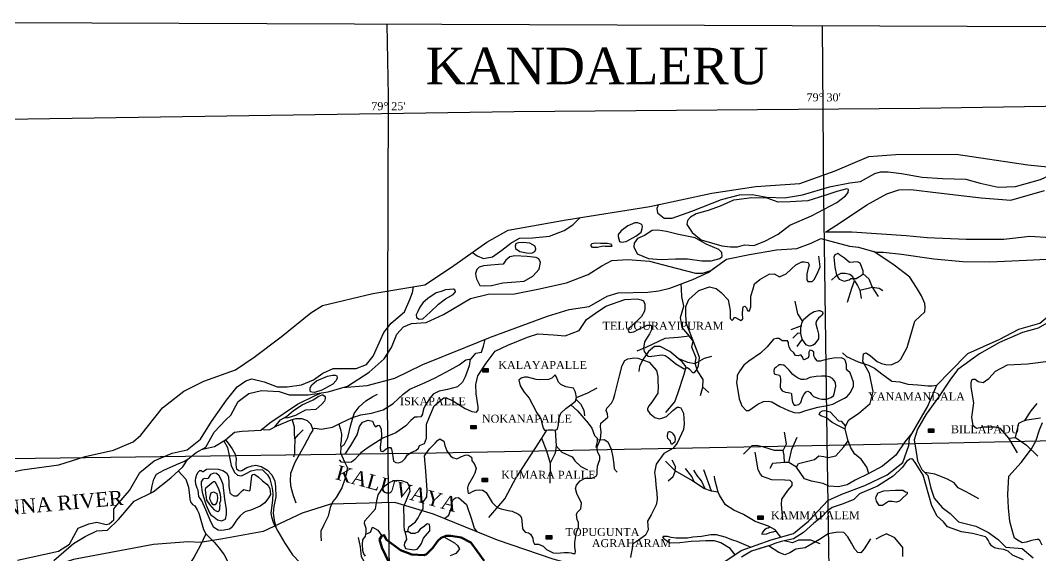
# Model space of a CAD drawing. Header units: millimetres. Extents: x 46 to 1858, y 42 to 1542.
# Drawn here: x 478 to 1177, y 1175 to 1542 of the extents above; entities that cross this region are included whole.
import ezdxf

# ---------------------------------------------------------------- set-up
doc = ezdxf.new("R2010")
doc.units = ezdxf.units.MM
doc.header["$MEASUREMENT"] = 0
for name, color, linetype in [('CONTOUR', 31, 'Continuous'), ('NALA', 4, 'Continuous'), ('TEXT', 7, 'Continuous'), ('WATER', 4, 'Continuous')]:
    doc.layers.add(name, color=color, linetype=linetype)
for name, color, linetype, lineweight in [('FLOODFLOWCANAL', 4, 'Continuous', 50), ('RIVER', 4, 'Continuous', 25), ('ROAD', 1, 'Continuous', 25), ('TITLE', 7, 'Continuous', 30)]:
    doc.layers.add(name, color=color, linetype=linetype, lineweight=lineweight)
doc.styles.get("Standard").update_dxf_attribs({"font": 'times.ttf'})

msp = doc.modelspace()

# ---------------------------------------------------------------- hatches: boundary and pattern name
at = {"layer": 'TEXT'}
for points in [[(798.48, 1302.89), (794.82, 1302.89), (794.82, 1300.45), (798.48, 1300.45)], [(790.21, 1263.81), (786.54, 1263.81), (786.54, 1261.37), (790.21, 1261.37)], [(1104.1, 1261.5), (1100.44, 1261.5), (1100.44, 1259.06), (1104.1, 1259.06)], [(797.98, 1227.6), (794.31, 1227.6), (794.31, 1225.16), (797.98, 1225.16)], [(987.05, 1201.73), (983.38, 1201.73), (983.38, 1199.29), (987.05, 1199.29)], [(842.01, 1188.28), (838.34, 1188.28), (838.34, 1185.84), (842.01, 1185.84)]]:
    msp.add_hatch(color=256, dxfattribs=at).paths.add_polyline_path(points)

# ---------------------------------------------------------------- linework, layer by layer
at = {"layer": 'CONTOUR'}
for points in [[(700.31, 1244.16), (704.32, 1250.06), (708.59, 1257.42), (710.14, 1263.1), (712.34, 1266.07), (716.08, 1267.36), (719.19, 1266.84), (720.22, 1264), (721, 1262.97), (721.64, 1262.97), (722.68, 1263.87), (723.71, 1264), (725.13, 1261.42), (725.26, 1256.64), (724.36, 1248.9), (724.74, 1246.45), (725, 1246.19), (726.17, 1245.93), (727.46, 1246.83), (728.62, 1247.74), (730.3, 1248.64), (731.47, 1248.64), (732.24, 1247.48), (732.37, 1246.71), (733.15, 1242.57), (733.66, 1239.35), (735.08, 1238.31), (737.15, 1238.19), (739.48, 1239.09), (741.55, 1241.15), (743.1, 1243.74), (745.68, 1245.16), (748.91, 1246.58), (750.72, 1248.25), (751.37, 1249.93), (754.73, 1251.35), (756.28, 1255.1), (756.28, 1260.52), (756.15, 1264.65), (758.22, 1269.68), (761.45, 1277.3), (765.98, 1281.17), (768.17, 1282.85), (769.47, 1282.72), (773.6, 1281.04), (782.78, 1275.49), (787.17, 1273.3), (790.53, 1272.91), (791.7, 1274.59), (791.7, 1276.52), (790.27, 1285.56), (790.06, 1291.87), (791.36, 1297.81), (797.17, 1306.46), (803.25, 1314.85), (812.04, 1318.85), (825.35, 1324.4), (832.46, 1326.59), (843.19, 1325.95), (851.2, 1325.3), (860.9, 1328.92), (865.81, 1336.4), (872.14, 1340.92), (879.09, 1345.74), (892.27, 1350.26), (900.67, 1350.65), (903.39, 1350), (904.94, 1349.36), (905.84, 1346.9), (905.84, 1344.32), (905.58, 1342.13), (903.51, 1338.51), (896.41, 1331.67), (894.85, 1330.38), (894.47, 1329.22), (895.11, 1327.54), (898.34, 1327.93), (901.7, 1329.86), (905.58, 1331.67), (907.52, 1332.7), (909.98, 1332.7), (910.36, 1332.06), (910.36, 1329.35), (909.07, 1326.64), (905.58, 1321.09), (905.07, 1316.83), (905.32, 1314.63), (906.75, 1312.69), (908.04, 1311.4), (909.72, 1311.02), (910.62, 1311.4), (917.73, 1312.18), (919.8, 1311.79), (922, 1310.37), (927.17, 1306.11), (930.66, 1303.92), (932.95, 1302.64), (935.14, 1303.52), (936.46, 1302.35), (938.5, 1300.01), (939.96, 1300.16), (941.42, 1301.62), (942.59, 1304.68), (943.47, 1310.52), (939.82, 1320.29), (934.56, 1333.42), (933.97, 1339.4), (933.97, 1345.38), (936.02, 1350.2), (942.88, 1356.47), (950.19, 1358.8), (954.72, 1357.64), (958.22, 1355.01), (963.04, 1349.91), (964.5, 1342.61), (964.5, 1338.53), (964.5, 1337.21), (965.82, 1335.9), (966.55, 1336.48), (966.99, 1337.65), (967.42, 1337.8), (968.15, 1337.8), (971.81, 1335.76), (973.12, 1336.92), (973.12, 1337.94), (972.97, 1339.69), (972.97, 1341.15), (973.41, 1345.24), (974.44, 1345.53), (975.6, 1344.51), (976.33, 1342.76), (976.48, 1342.32), (977.65, 1342.32), (978.67, 1345.09), (978.67, 1352.39), (980.28, 1357.49), (981.01, 1360.99), (984.66, 1363.91), (991.12, 1367.48), (994.63, 1367.77), (998.13, 1365.73), (1002.81, 1367.92), (1009.53, 1373.9), (1013.62, 1375.94), (1015.22, 1376.09), (1018, 1375.51), (1018.58, 1373.75), (1018, 1371.71), (1016.98, 1367.77), (1016.98, 1363.69), (1017.56, 1362.52), (1020.63, 1362.52), (1021.94, 1363.98), (1023.7, 1366.9), (1024.86, 1369.52), (1026.18, 1372.59), (1025.16, 1379.88)], [(714.41, 1174.22), (713.31, 1175.62), (712.53, 1177.8), (712.38, 1182.32), (712.53, 1185.27), (714.41, 1187.77), (714.72, 1190.57), (714.72, 1193.06), (713.63, 1196.64), (713.78, 1198.36), (715.96, 1200.54), (721.11, 1206.61), (722.2, 1212.06), (723.14, 1216.27), (726.41, 1221.41), (730.62, 1224.74), (734.05, 1225.99), (736.08, 1226.3), (739.05, 1225.99), (742.94, 1224.59), (744.19, 1222.25), (744.82, 1218.51), (742.48, 1213.06), (740.45, 1207.92), (740.68, 1198.73), (740.68, 1194.83), (740.83, 1192.09), (741.4, 1190.94), (743.28, 1191.08), (743.71, 1192.52), (744, 1194.26), (748.63, 1197.72), (750.36, 1200.32), (751.52, 1202.62), (753.97, 1206.52), (753.97, 1211.14), (756.43, 1214.89), (756.72, 1219.51), (755.71, 1232.35), (754.84, 1242.99), (758.31, 1247.75), (762.21, 1251.65), (763.8, 1253.52), (765.39, 1254.53), (767.99, 1253.09), (768.71, 1250.06), (770.01, 1246.45), (772.61, 1242.99), (774.06, 1241.84), (777.09, 1240.83), (780.13, 1242.41), (782.73, 1243.42), (783.88, 1243.57), (785.04, 1243.42), (787.06, 1241.98), (787.21, 1240.39), (787.21, 1239.53), (788.94, 1237.65), (790.24, 1234.48), (789.37, 1231.16), (788.22, 1228.71), (784.75, 1222.79), (784.32, 1221.06), (784.46, 1218.32), (784.75, 1217.31), (785.76, 1217.45), (788.07, 1218.61), (789.95, 1219.47), (792.26, 1219.62), (794.28, 1219.47), (794.72, 1219.33), (797.03, 1217.74), (801.26, 1210.83), (804.73, 1207.51), (807.48, 1206.5), (812.24, 1205.49), (814.99, 1204.91), (819.32, 1202.89), (820.62, 1201.88), (821.34, 1200.15), (821.78, 1195.82), (821.92, 1192.94), (823.94, 1190.48), (826.11, 1190.05), (827.56, 1189.18), (829.15, 1186.44), (829.43, 1184.13), (830.16, 1182.4), (833.05, 1182.26), (836.22, 1180.96), (838.54, 1178.8), (843.02, 1176.34), (845.62, 1176.2), (850.67, 1176.63), (853.56, 1176.63), (855.3, 1176.34), (856.45, 1176.05), (858.04, 1175.91), (858.33, 1177.35), (857.9, 1180.53), (857.9, 1183.7), (858.62, 1187.89), (859.05, 1190.92), (859.92, 1192.79), (860.35, 1193.8), (860.5, 1197.12), (859.48, 1199.28), (859.05, 1202.75), (859.48, 1204.05), (861.94, 1206.5), (862.37, 1210.54), (859.2, 1217.18), (858.33, 1220.49), (859.05, 1222.8), (861.55, 1225.82), (864.88, 1227.55), (869.5, 1227.69), (872.53, 1228.99), (873.25, 1230.29), (873.11, 1232.74), (873.4, 1235.77), (874.12, 1237.94), (875.13, 1240.54), (874.99, 1242.7), (873.4, 1245.73), (873.25, 1249.05), (875.57, 1254.39), (876, 1259.15), (875.42, 1263.19), (875.71, 1265.35), (880.48, 1269.54), (880.33, 1271.85), (879.32, 1274.01), (879.76, 1275.6), (882.93, 1279.06), (884.38, 1281.8), (885.25, 1285.12), (888.43, 1297.87), (890.46, 1304.94), (892.19, 1308.26), (894.21, 1309.56), (898.84, 1310.14), (901, 1309.85), (908.8, 1307.25), (914, 1301.48), (914.87, 1297.3), (914.87, 1293.98), (915.02, 1290.51), (914.87, 1286.04), (910.68, 1279.69), (908.8, 1277.53), (907.79, 1275.36), (907.79, 1274.21), (909.24, 1272.05), (912.85, 1269.16), (915.74, 1268.44), (917.62, 1268.87), (920.8, 1269.88), (924.98, 1274.07), (928.16, 1276.37), (928.89, 1276.37), (930.62, 1275.94), (932.5, 1272.33), (932.93, 1264.83), (932.35, 1260.94), (928.16, 1251.56), (924.98, 1247.95), (918.92, 1244.63), (913.6, 1237.29), (912.58, 1231.52), (912.87, 1228.78), (913.74, 1220.7), (914.03, 1217.38), (914.46, 1212.91), (913.74, 1209.3), (910.27, 1202.37), (907.82, 1198.04), (908.25, 1192.27), (906.36, 1188.44), (903.04, 1186.13), (899.86, 1183.96), (898.42, 1183.1), (897.41, 1182.09), (897.26, 1179.49), (896.4, 1174.73), (896.11, 1173.14)], [(1178.43, 1181.67), (1176.82, 1184.81), (1175.74, 1185.53), (1174.93, 1185.53), (1172.14, 1185.08), (1170.35, 1184.63), (1167.47, 1183.73), (1164.6, 1183.37), (1161.81, 1184.81), (1159.48, 1186.42), (1158.17, 1190.26), (1156.29, 1197.88), (1155.21, 1207.22), (1154.85, 1216.46), (1155.48, 1228.91), (1163.86, 1238.34), (1171.1, 1247.7), (1173.9, 1252.96), (1176.53, 1260.84), (1178.5, 1265.77)], [(768.46, 1199.85), (771.56, 1202.34), (773.36, 1207.41), (773.85, 1211.17), (774.34, 1212.48), (775.49, 1213.78), (776.14, 1214.11), (778.11, 1214.28), (783.51, 1209.53), (787.11, 1199.4), (788.91, 1193.35), (790.63, 1190.8)], [(1082.81, 1173.99), (1082.81, 1180.07), (1077.35, 1186.78), (1071.68, 1189.4), (1067.68, 1187.62), (1064.32, 1185.73)], [(767.98, 1187.31), (775.49, 1183.22), (777.45, 1181.42), (778.76, 1179.13), (777.62, 1177.49), (776.31, 1176.02), (774.67, 1175.2), (772.38, 1174.39)]]:
    msp.add_lwpolyline(points, dxfattribs=at)
for points in [[(1035.38, 1379.3), (1036.11, 1372.44), (1037.43, 1366.9), (1039.18, 1364.13), (1042.54, 1362.81), (1043.56, 1362.96), (1046.04, 1363.69), (1047.07, 1364.56), (1048.38, 1364.56), (1050.86, 1364.71), (1053.06, 1365.88), (1054.52, 1366.9), (1055.54, 1367.92), (1055.54, 1369.96), (1053.49, 1375.21), (1051.74, 1375.94), (1046.19, 1375.65), (1042.83, 1378.57), (1039.47, 1380.9), (1038.3, 1381.78), (1036.26, 1380.76)], [(992.88, 1279.98), (998.51, 1276.75), (1004.39, 1273.94), (1008.37, 1272.78), (1011.76, 1272.54), (1016.24, 1273.94), (1024.44, 1276.42), (1029.74, 1277.25), (1034.79, 1278.33), (1038.68, 1280.48), (1042.74, 1282.54), (1044.64, 1283.7), (1046.96, 1286.43), (1048.87, 1290.73), (1048.87, 1293.46), (1046.71, 1299.91), (1044.97, 1301.4), (1044.23, 1302.4), (1044.15, 1304.13), (1044.23, 1305.7), (1043.32, 1308.68), (1042.41, 1309.43), (1040.42, 1310.25), (1035.2, 1309.84), (1031.56, 1309.18), (1028.66, 1308.52), (1026.17, 1307.86), (1024.52, 1307.86), (1024.1, 1308.19), (1022.36, 1310.17), (1021.87, 1311.66), (1021.69, 1314.26), (1021.36, 1314.51), (1020.78, 1314.93), (1020.12, 1315.26), (1019.12, 1315.34), (1018.87, 1315.09), (1018.38, 1314.1), (1018.46, 1312.78), (1018.38, 1311.45), (1017.8, 1310.13), (1015.06, 1308.72), (1014.48, 1309.3), (1014.15, 1310.38), (1013.16, 1312.03), (1012.08, 1312.11), (1011.09, 1311.54), (1009.18, 1311.87), (1008.02, 1313.52), (1005.79, 1315.75), (1004.88, 1317.74), (1004.38, 1319.56), (1004.38, 1320.72), (1003.72, 1321.79), (1001.56, 1321.79), (999.99, 1321.87), (998.83, 1322.7), (997.84, 1323.53), (996.1, 1323.53), (994.19, 1323.03), (989.89, 1317.74), (985.17, 1313.44), (977.3, 1307.81), (973.82, 1305.08), (971.09, 1301.2), (969.1, 1297.97), (969.1, 1296.15), (968.85, 1293.17), (970.5, 1282.02), (972.4, 1277.23), (975.47, 1274), (977.21, 1274.08), (983.42, 1278.47), (987.23, 1280.12), (990.79, 1280.37)], [(995.37, 1298.92), (998.18, 1298.26), (998.76, 1297.1), (998.93, 1295.86), (999.01, 1294.37), (998.93, 1293.3), (998.6, 1292.22), (998.6, 1291.23), (998.76, 1289.82), (999.09, 1288.83), (1000.09, 1287.59), (1002.24, 1286.68), (1004.14, 1286.51), (1006.13, 1286.02), (1006.55, 1285.52), (1006.79, 1282.46), (1006.88, 1280.81), (1007.13, 1279.73), (1008.2, 1277.75), (1009.2, 1277.75), (1011.52, 1278.16), (1012.76, 1279.65), (1014, 1283.29), (1015.08, 1285.19), (1016.57, 1286.85), (1017.73, 1287.42), (1019.22, 1286.51), (1020.21, 1284.94), (1021.62, 1283.7), (1025.26, 1282.3), (1027.33, 1281.72), (1030.65, 1281.88), (1033.46, 1282.88), (1035.28, 1284.12), (1035.7, 1285.52), (1036.86, 1290.73), (1036.69, 1292.97), (1035.78, 1294.7), (1034.54, 1296.11), (1032.47, 1297.19), (1029.98, 1297.68), (1026.92, 1297.68), (1023.36, 1297.43), (1019.05, 1296.77), (1016.82, 1295.61), (1015.16, 1295.28), (1013.17, 1295.28), (1010.52, 1296.36), (1009.11, 1297.35), (1007.37, 1298.67), (1005.97, 1300.41), (1004.89, 1301.82), (1002.07, 1304.55), (1001, 1305.04), (999.42, 1305.46), (997.77, 1305.37), (995.7, 1303.64), (994.62, 1302.56), (994.29, 1300.99), (994.62, 1299.17)], [(598.97, 1220.81), (597.99, 1223.41), (597.73, 1225.94), (597.93, 1227.82), (598.77, 1230.22), (599.55, 1231.78), (600.66, 1232.88), (601.57, 1232.88), (602.41, 1232.3), (603, 1232.3), (603.71, 1232.69), (605.34, 1233.92), (607.68, 1234.05), (613.26, 1233.86), (616.58, 1232.88), (619.11, 1231.39), (620.35, 1228.73), (620.61, 1224.51), (620.74, 1221.92), (621, 1219.32), (621.39, 1217.63), (622.36, 1216.53), (624.05, 1215.62), (626.13, 1215.56), (627.56, 1216.66), (629.64, 1218.61), (629.96, 1219.19), (630.94, 1219.77), (632.69, 1219.32), (634.51, 1218.93), (635.03, 1219.12), (635.36, 1219.38), (635.55, 1221.14), (636.4, 1229.12), (636.98, 1230.22), (638.02, 1230.35), (639.12, 1229.64), (640.68, 1228.53), (643.67, 1225.81), (646.79, 1223.41), (647.9, 1222.04), (648.68, 1220.49), (648.94, 1218.67), (649.13, 1216.53), (647.9, 1214.06), (645.3, 1210.62), (642.11, 1208.42), (635.82, 1205.58), (632.37, 1204.8), (630.68, 1203.89), (628.35, 1201.88), (626.85, 1200.06), (625.42, 1198.11), (624.38, 1196.36), (623.28, 1194.93), (622.17, 1193.64), (621.07, 1192.6), (617.49, 1191.95), (614.77, 1191.69), (613.21, 1191.88), (610.28, 1193.77), (608.46, 1197.27), (604.82, 1205.97), (602.23, 1212.07), (599.98, 1215.09), (599.57, 1219.33)], [(609.41, 1201.83), (612.92, 1199.06), (615.69, 1198.43), (618.35, 1199.49), (618.99, 1202.78), (618.99, 1206.08), (617.92, 1213.31), (616.65, 1223.19), (615.48, 1226.8), (613.99, 1229.14), (612.07, 1230.84), (610.26, 1231.16), (608.03, 1230.21), (606.54, 1227.55), (606.22, 1227.12), (603.98, 1227.34), (602.81, 1226.91), (601.64, 1225.21), (601.64, 1223.08), (602.28, 1217.98), (603.24, 1214.9), (605.05, 1209.16), (607.28, 1203.85), (608.45, 1202.04)], [(605.37, 1214.48), (604.83, 1217.45), (604.62, 1219.79), (604.83, 1221.06), (606.22, 1222.13), (608.88, 1224.47), (610.16, 1225.32), (611.11, 1225.32), (613.35, 1221.06), (614.52, 1217.56), (614.94, 1214.58), (614.94, 1212.03), (614.31, 1210.22), (614.41, 1208.84), (614.2, 1207.78), (614.2, 1206.4), (613.88, 1204.91), (613.35, 1204.59), (611.43, 1205.23), (610.9, 1205.97), (607.6, 1209.59), (605.47, 1212.56)], [(607.71, 1213.94), (608.03, 1216.18), (608.56, 1217.66), (610.05, 1218.2), (612.39, 1217.13), (612.82, 1214.48), (612.71, 1211.92), (612.18, 1210.65), (611.22, 1209.37), (610.9, 1209.27), (609.84, 1209.27), (608.77, 1210.86), (607.81, 1212.77)]]:
    msp.add_lwpolyline(points, close=True, dxfattribs=at)
at = {"layer": 'FLOODFLOWCANAL'}
msp.add_lwpolyline([(730.58, 1169.61), (725.44, 1180.15), (724.04, 1185.46), (725.47, 1188.03), (727.18, 1188.59), (728.61, 1185.46), (738.31, 1178.34), (746.01, 1175.2), (754.57, 1174.92), (756.28, 1175.49), (760.56, 1179.76), (763.99, 1184.61), (766.27, 1186.6), (769.7, 1188.03), (772.83, 1188.03), (779.97, 1186.89), (786.53, 1183.47), (790.81, 1177.48), (795.66, 1170.93)], dxfattribs=at)
at = {"layer": 'NALA'}
for points in [[(1009.87, 1235.1), (1011.2, 1237.62), (1022.22, 1240.54), (1025.27, 1242.93), (1028.73, 1242.4), (1031.51, 1241.87), (1036.96, 1243.06), (1042.4, 1249.16), (1045.32, 1253.14), (1043.33, 1261.23), (1043.46, 1263.21), (1045.72, 1267.59), (1052.49, 1272.1), (1060.47, 1278.82), (1062.47, 1287.17), (1059.94, 1299.5), (1055.43, 1307.59), (1055.83, 1313.03), (1057.69, 1313.56), (1060.61, 1311.57), (1065.12, 1307.59), (1068.17, 1306.4), (1071.09, 1305.6), (1074.81, 1305.34), (1079.86, 1307.59), (1081.32, 1309.32), (1085.83, 1317.27), (1091.03, 1335.43), (1097.94, 1341.66), (1098.2, 1344.97), (1097.94, 1347.49), (1095.68, 1352.66), (1092.23, 1358.37), (1087.58, 1365.53), (1076.96, 1373.75), (1062.9, 1383.09)], [(1049.74, 1362.94), (1048.54, 1365.85), (1046.42, 1367.45), (1043.37, 1368.11), (1040.18, 1368.11), (1036.86, 1366.25), (1033.94, 1363.47)], [(1055.54, 1367.92), (1059.56, 1364.4), (1061.82, 1358.69), (1066.47, 1358.03), (1068.99, 1356.44)], [(936.51, 1324.99), (931.59, 1331.03), (930.4, 1337.92), (932.52, 1345.74), (931.19, 1352.37), (930.93, 1357.4), (930.9, 1361)], [(1044.83, 1348.48), (1047.75, 1358.03), (1049.74, 1362.94), (1051.73, 1359.75), (1053.32, 1356.57), (1054.25, 1350.87)], [(1053.32, 1356.57), (1061.82, 1358.69), (1065.8, 1352.33)], [(1014.13, 1335.2), (1010.81, 1340.31), (1008.95, 1349.05)], [(1013.26, 1332.18), (1005.9, 1329.31)], [(677.97, 1261.58), (679.65, 1261.91), (684.13, 1261.36), (686.4, 1261.63), (691.78, 1262.67), (697.63, 1265.49), (705.42, 1269.2), (711.21, 1271.06), (718.49, 1272.22), (726.42, 1274.56), (733.31, 1278.82), (740.2, 1285.16), (744.75, 1288.74), (755.36, 1293.21), (762.11, 1296.44), (772.42, 1301.94), (778.55, 1305.38), (783.24, 1308.76), (786.82, 1309.51), (790.06, 1313.3), (793.85, 1313.99), (795.37, 1318.19), (796.31, 1322.85)], [(944.07, 1284.31), (945.66, 1290.14), (945.8, 1295.31), (941.95, 1301.27), (940.49, 1306.31), (941.02, 1310.15), (938.1, 1317.44), (939.03, 1321.68), (936.51, 1324.99), (928.81, 1324.07), (919.52, 1323.54), (906.65, 1317.31), (900.42, 1314.79)], [(1012.8, 1326.92), (1010.81, 1327.19), (1007.36, 1323.74)], [(1013.72, 1322.94), (1010.01, 1318.04)], [(920.32, 1272.65), (926.42, 1279.94), (928.41, 1285.77), (932.93, 1298.89), (934.25, 1303.92), (931.6, 1307.5), (922.97, 1314.52), (916.34, 1317.97), (912.49, 1317.97), (908.38, 1314.52), (904.79, 1309.22), (902.27, 1304.45), (901.74, 1300.87)], [(786.06, 1309.35), (785.37, 1304.63), (782.62, 1297.26), (780.75, 1293.49), (777.37, 1290.39), (770.62, 1288.47), (764.97, 1287.43), (760.77, 1285.23), (758.63, 1282.82), (755.8, 1278.28), (754.29, 1275.73), (753.74, 1273.05), (753.39, 1271.54), (752.77, 1270.3), (752.22, 1269.75), (749.74, 1269.54), (748.08, 1269.4), (747.12, 1268.64), (745.53, 1267.13), (742.07, 1263.63), (735.11, 1258.81), (726.22, 1255.09), (716.09, 1248.69), (711.19, 1244.97), (707.13, 1240.5), (704.79, 1238.71), (702.37, 1238.44), (697.82, 1238.5), (696.47, 1240.14)], [(928.61, 1309.93), (935.05, 1307.24), (940.49, 1306.31)], [(940.49, 1306.31), (946.73, 1309.89), (951.77, 1311.34)], [(1041.33, 1313.65), (1044.16, 1310.99), (1052.15, 1307.33), (1059.23, 1305.09), (1063.39, 1303.09), (1068.47, 1299.1), (1075.22, 1294.2), (1080.71, 1293.7), (1086.21, 1292.12), (1093.2, 1291.62), (1100.03, 1291.04), (1103.03, 1290.95), (1106.16, 1291.35)], [(1161.35, 1244.91), (1155.43, 1255.02), (1149.82, 1261.71), (1146.08, 1262.65), (1138.14, 1262.65), (1133.31, 1261.71), (1130.97, 1263.43), (1130.03, 1269.49), (1131.59, 1279.3), (1129.57, 1290.03), (1129.72, 1293.14), (1130.03, 1295.01), (1130.97, 1295.63), (1132.37, 1295.63), (1134.4, 1293.92), (1137.82, 1293.3), (1141.87, 1296.1), (1146.24, 1301.08), (1154.49, 1305.28), (1168.22, 1305.97), (1184.42, 1308.15)], [(858.96, 1282.99), (866.76, 1286.26), (873.16, 1289.57)], [(945.66, 1290.14), (949.78, 1286.3)], [(652.21, 1262.75), (655.99, 1267.69), (660.16, 1269.85), (665.05, 1274.09), (670.9, 1278.01), (678.51, 1281.38), (682.37, 1283.81), (684.53, 1284.69), (685.17, 1284.69), (686.69, 1283.65), (686.77, 1282.37), (686.13, 1280.45), (684.37, 1278.37), (680.36, 1274.77), (673.23, 1274.37), (670.5, 1273.01), (666.26, 1270.52), (661.05, 1269), (658.07, 1268.77)], [(697.45, 1248.69), (700.03, 1251.01), (702.19, 1255.58), (704.26, 1264.28), (706.5, 1271.94), (709.95, 1276.51), (714.61, 1280.64), (719.44, 1283.75), (722.63, 1285.3)], [(858.68, 1281.77), (861.84, 1278.61), (864.13, 1274.27), (864.58, 1270.38)], [(855.24, 1277.84), (859.77, 1273.77), (866.98, 1265.32), (869.61, 1261.89), (871.44, 1256.98), (873.15, 1255.04), (873.15, 1252.76), (872.81, 1250.93), (872.24, 1248.65)], [(1043.33, 1261.23), (1039.11, 1263.27), (1034.34, 1265.72), (1030.39, 1269.06), (1026.6, 1270.48), (1025.41, 1271.37), (1026.08, 1272.94), (1027.64, 1273.9), (1029.43, 1274.05), (1032.93, 1273.16), (1038.59, 1266.91), (1040.53, 1266.76), (1043.46, 1263.21)], [(1166.5, 1267.18), (1170.71, 1273.8), (1174.92, 1278.78)], [(666.8, 1210.42), (664.87, 1215.54), (663.35, 1221.22), (662.87, 1225.47), (663.11, 1231.05), (666.08, 1238.66), (672.57, 1249.95), (676.74, 1257.71), (678.35, 1260.48), (676.99, 1264.41), (674.51, 1267.05), (670.98, 1268.33), (666.33, 1268.33), (663.2, 1267.45), (653.27, 1263.29), (648.54, 1260.88), (645.25, 1260.48), (643.06, 1260.95)], [(664.08, 1267.7), (665.52, 1262.94), (665.52, 1257.44), (665.79, 1253.72), (665.59, 1248.14), (665.66, 1244.43), (664.97, 1242.02)], [(1160.12, 1255.58), (1162.41, 1265.26), (1165.09, 1266.79), (1167.9, 1267.56), (1177.22, 1269.09)], [(665.74, 1254.47), (668.41, 1257.5), (671.58, 1260.74)], [(696.08, 1264.74), (697.27, 1260.94), (697.81, 1257.92), (697.63, 1253.4), (697.27, 1250.56), (697.45, 1248.69), (697.27, 1245.05), (699.84, 1238.84), (701.71, 1235.29), (701.53, 1231.92), (700.11, 1226.86), (698.15, 1220.91), (694.15, 1214.35), (692.02, 1211.59), (690.15, 1207.51), (688.72, 1201.5), (685.88, 1195.64), (683.83, 1191.29), (683.83, 1188.36), (684.01, 1184.72)], [(838.48, 1260.52), (834.96, 1255.02), (830.38, 1247.94), (824.55, 1238.92), (817.92, 1228.53)], [(844.5, 1260.52), (845.13, 1249.87), (844.45, 1244.84), (841.02, 1237.89)], [(1000.85, 1246.64), (1002.97, 1251.28), (1001.77, 1259.24)], [(617.1, 1253.24), (619.71, 1248.78), (620.91, 1243.29), (622.31, 1236.41), (624.41, 1231.52), (626.61, 1229.62), (629.4, 1229.32), (632.6, 1230.92), (636, 1232.72), (639.99, 1233.61), (643.69, 1233.42), (647.08, 1230.02), (648.68, 1227.13), (650.28, 1220.74), (650.88, 1217.05), (650.58, 1212.86), (650.18, 1208.77), (649.43, 1203.71), (649.93, 1201.02), (651.23, 1196.73), (654.32, 1191.34), (658.92, 1183.06), (664.31, 1175.08), (669.52, 1169.62)], [(618.35, 1254.03), (620.22, 1251.71), (622.86, 1247.71), (624.95, 1244.19), (625.59, 1240.98), (625.43, 1237.14), (625.59, 1235.06), (625.91, 1233.94), (627.51, 1232.82), (628.63, 1232.66), (629.59, 1232.9), (632.96, 1235.06), (636.57, 1236.1), (639.13, 1236.5), (642.9, 1235.7), (647.07, 1233.22), (650.11, 1229.86), (652.2, 1225.53), (652.68, 1221.69), (652.93, 1214.74), (651.57, 1208.26), (651.09, 1203.53), (651.81, 1198.81), (652.77, 1194.04)], [(834.96, 1255.02), (838.39, 1246.34), (841.02, 1237.89), (840.67, 1226.02), (840.67, 1224.29)], [(873.15, 1253.9), (877.95, 1254.13), (880.47, 1252.64), (882.76, 1247.62), (884.01, 1242.14), (884.59, 1237), (884.83, 1233.98), (886.89, 1231.81)], [(1089.37, 1258.89), (1084.09, 1252.61), (1077.98, 1243.46), (1068.95, 1235.9), (1059.53, 1230.86), (1050.23, 1226.35), (1044.52, 1223.17), (1038.68, 1221.58), (1032.04, 1222.11), (1028.19, 1223.97), (1020.23, 1225.56), (1015.45, 1227.28), (1009.87, 1235.1), (1004.56, 1238.42), (1001.64, 1238.42), (993.54, 1237.62), (991.68, 1234.18)], [(1004.56, 1238.42), (1006.69, 1247.44), (1010.4, 1255.66)], [(1059.53, 1230.86), (1058.12, 1235.18), (1054.16, 1240.67), (1049.86, 1244.03), (1047.21, 1248.46), (1045.32, 1253.14)], [(1155.43, 1255.02), (1160.12, 1255.58), (1167.52, 1250.35), (1175.43, 1242.7)], [(845.13, 1249.87), (848.91, 1245.53), (856.11, 1242.21), (857.94, 1239.59), (862.05, 1235.71), (866.51, 1233.31)], [(1001.64, 1238.42), (1001.51, 1243.19), (1000.85, 1246.64), (994.87, 1246.64), (987.44, 1248.89), (982.79, 1250.09), (979.34, 1249.82), (973.63, 1244.12)], [(1000.57, 1199.12), (999.64, 1209.59), (999.77, 1213.31), (1003.88, 1219.14), (1006.94, 1222.59), (1006.94, 1224.71), (1005.61, 1226.04), (1001.89, 1226.17), (993, 1226.43), (989.15, 1227.76), (986.49, 1228.69), (985.17, 1230.28), (983.57, 1233.33), (981.58, 1245.39)], [(567.11, 1217.35), (567.97, 1222.34), (569.26, 1226.93), (570.96, 1230.32), (576.06, 1233.12), (584.65, 1237.11), (590.14, 1239.4), (592.5, 1240.77)], [(956.16, 1218.1), (951.68, 1218.63), (946.36, 1220.62), (938.56, 1225.85), (926.58, 1232.59), (920.12, 1239.33)], [(921.83, 1225.75), (925.35, 1228.88), (926.68, 1232.21), (926.87, 1235.72), (924.59, 1240.09)], [(586.11, 1232.54), (588.43, 1229.86), (591.09, 1226.85), (592.99, 1221.35), (593.67, 1215.85), (593.93, 1213.27), (594.36, 1211.3), (595.83, 1209.58), (597.29, 1208.63), (598.84, 1205.97), (600.04, 1203.56), (603.15, 1192.31), (604.87, 1189.38), (610.72, 1183.54), (614.33, 1179.41), (617.52, 1175.03), (619.84, 1170.13), (621.3, 1165.06)], [(939.64, 1225.13), (938.09, 1228.69), (933.81, 1234.3)], [(947.21, 1220.3), (944.65, 1225.75), (941.8, 1229.55), (939.42, 1233.16)], [(951.68, 1218.63), (946.45, 1233.44)], [(1134.85, 1213.47), (1126.19, 1218.21), (1120.74, 1221.06), (1118.01, 1224.49), (1113.5, 1226.98), (1104.84, 1230.3), (1097.82, 1231.44)], [(798.98, 1200.69), (809.88, 1213.5), (817.92, 1228.53)], [(999.21, 1187.17), (995.15, 1192.21), (990.77, 1194.78), (981.65, 1198.01), (973.56, 1202.62), (967, 1205.57), (961.3, 1209.36), (957.02, 1216.01), (956.16, 1218.1), (953.79, 1226.74), (953.68, 1229.07)], [(741.4, 1190.94), (742.23, 1187.06), (742.5, 1185.59), (741.03, 1183.33), (740.9, 1181.73), (741.83, 1179.46), (747.44, 1178.52), (749.72, 1178.92), (751.45, 1180.66), (752.79, 1182.79), (754.12, 1186.4), (755.59, 1188.13), (756.93, 1189.6), (758.4, 1191.47), (758.53, 1194), (758.13, 1195.74), (756.66, 1196.27), (754.79, 1194.67), (751.85, 1192.67), (750.12, 1190.67), (748.11, 1189.6), (745.71, 1189.6), (743.28, 1191.08)], [(604.87, 1189.38), (601.25, 1181.74), (596.52, 1173.31), (591.62, 1165.66), (585.29, 1158.69), (576.38, 1151.58), (570.86, 1144.28), (568.19, 1140.72)], [(714.56, 1189.17), (717.79, 1190.67), (719.26, 1194), (719.26, 1194), (722.86, 1192), (725.47, 1188.03)], [(1060.59, 1186.01), (1056.4, 1179.16), (1054.06, 1176.32), (1051.89, 1176.66), (1049.88, 1178.83), (1047.71, 1183.01), (1045.2, 1187.35), (1042.35, 1190.36), (1038.34, 1190.69), (1031.59, 1189.52), (1025.63, 1185.51), (1015.76, 1179.83), (1009.41, 1178.83), (1005.22, 1176.32), (1001.88, 1175.15), (997.86, 1176.66), (990.75, 1181.18), (984.07, 1179.05)], [(995.87, 1191.31), (993.68, 1190.69), (991.45, 1190.16), (989.42, 1189.25), (987.13, 1189.05), (986.15, 1189.25), (986.48, 1190.16), (988.37, 1192.71), (989.36, 1193.37), (990.47, 1193.5), (991.53, 1194.33)], [(736.31, 1162.99), (730.9, 1161.37), (729, 1160.85), (723.66, 1160.45), (722.19, 1160.71), (718.3, 1164.83), (715.51, 1166.85), (711.63, 1173.66), (710.83, 1180.59), (709.49, 1186.87)], [(967.84, 1175.14), (964.44, 1179.49), (958.07, 1183.29), (953.6, 1184.71), (947.71, 1184.71), (943.43, 1184.43), (937.72, 1184.14), (929.93, 1183.19), (923.37, 1183.1), (920.13, 1185.19), (919.18, 1185.95), (918.33, 1187.28), (918.61, 1187.94), (921.28, 1187.94), (923.65, 1187.09), (927.36, 1186.61), (931.54, 1186.61), (935.25, 1186.71), (938.77, 1187.37), (944.66, 1187.94), (951.13, 1188.98), (954.84, 1188.89), (960.73, 1187.47), (965.96, 1185.28), (969, 1184.52), (978.65, 1180.27)], [(1026.13, 1182.67), (1019.61, 1185.01), (1017.43, 1185.01), (1011.24, 1185.01), (1007.06, 1183.34), (1001.36, 1184.54)]]:
    msp.add_lwpolyline(points, dxfattribs=at)
for points in [[(676.35, 1289.58), (677.64, 1291.74), (680.76, 1294.3), (688.22, 1297.58), (691.74, 1298.3), (693.51, 1298.3), (694.71, 1297.9), (694.95, 1296.54), (694.15, 1294.54), (692.06, 1292.14), (684.45, 1288.06), (679.48, 1286.29), (677.64, 1286.53), (676.68, 1286.93), (676.35, 1287.9)], [(819.57, 1294.86), (820.43, 1291), (823.15, 1286.71), (826.59, 1282.56), (829.02, 1277.69), (831.75, 1272.54), (834.61, 1268.39), (835.47, 1264.53), (836.19, 1262.24), (837.05, 1260.67), (838.48, 1260.52), (839.62, 1260.81), (842.92, 1260.81), (844.5, 1260.52), (846.07, 1261.24), (846.79, 1264.39), (846.93, 1268.54), (848.36, 1272.11), (851.66, 1275.4), (855.24, 1277.84), (858.39, 1280.55), (858.96, 1282.99), (858.39, 1286.56), (856.96, 1289.42), (851.8, 1290.28), (848.22, 1292), (846.79, 1293.43), (845.78, 1295.86), (845.07, 1297.29), (844.35, 1298.44), (842.06, 1296.29), (839.91, 1295.29), (833.46, 1295.15), (831.46, 1295.43), (825.44, 1296.86), (823.44, 1296.86), (821.14, 1296.15)]]:
    msp.add_lwpolyline(points, close=True, dxfattribs=at)
at = {"layer": 'RIVER'}
for points in [[(452.42, 1227.67), (478.87, 1233.34), (504, 1236.83), (522.14, 1242.51), (541.59, 1246.87), (554.93, 1252.55), (560.39, 1257.13), (575.17, 1275.86), (589.81, 1287.43), (603.58, 1294.2), (625.22, 1301.84), (638.11, 1310.57), (656.47, 1324.54), (676.8, 1341.13), (684.97, 1346.11), (719.28, 1354.4), (755.13, 1360.3), (773.27, 1372.3), (797.53, 1389.55), (812.17, 1397.84), (851.95, 1404.83), (909.39, 1414.08), (951.79, 1423.25), (981.95, 1427.83), (1012.11, 1429.8), (1036.37, 1438.53), (1059.54, 1448.35), (1077.9, 1449.66), (1119.39, 1449.91), (1168.57, 1442.49), (1218.62, 1437.47)], [(915.17, 1415.33), (914.17, 1412.63), (914.58, 1409.76), (919.24, 1406.07), (924.58, 1405.93), (938.13, 1410.86), (958.53, 1418.79), (970.85, 1422.07), (979.48, 1422.34), (989.61, 1420.29), (1001.65, 1420.02), (1014.11, 1421.93), (1032.46, 1427.4), (1046.42, 1430.27), (1053.82, 1431.23), (1063.64, 1436.6), (1067.47, 1437.83), (1072.81, 1437.69), (1081.98, 1436.73), (1096.08, 1434.14), (1109.91, 1433.32), (1126.07, 1432.77), (1135.92, 1429.9), (1148.25, 1427.3), (1160.16, 1427.71), (1177.13, 1432.49), (1193.35, 1440)], [(1184.29, 1392.44), (1169.9, 1393.31), (1152.01, 1391.39), (1126.23, 1391.39), (1099.56, 1392.61), (1085, 1393.84), (1047.87, 1396.31), (1029.8, 1396.49), (1040.85, 1403.5), (1058.04, 1415.23), (1071.72, 1422.59), (1079.97, 1425.39), (1088.39, 1425.57), (1107.33, 1423.29), (1136.62, 1419.96), (1156.92, 1418.44), (1179.9, 1424.92)], [(787.61, 1382.5), (790.97, 1380.05), (795.21, 1378.27), (801.37, 1379.5), (807.94, 1384.02), (813.97, 1388.94), (819.99, 1392.36), (828.75, 1392.49), (840.53, 1393.72), (850.52, 1397.42), (856.41, 1401.38), (861.62, 1406.39)], [(500.65, 1171.22), (507.49, 1177.18), (514.16, 1182.78), (522.05, 1187.51), (530.23, 1191.54), (537.42, 1191.89), (544.96, 1199.25), (555.66, 1211.86), (568.82, 1218.17), (580.92, 1227.8), (589.17, 1235.34), (592.5, 1240.77), (598.29, 1245.15), (604.95, 1248.83), (610.57, 1259.16), (618.64, 1267.57), (622.02, 1270.82), (626.93, 1280.28), (634.29, 1285.71), (643.06, 1287.82), (655.17, 1287.12), (662.01, 1284.84), (674.99, 1284.84), (688.67, 1286.94), (702, 1290.79), (716.91, 1300.43), (727.09, 1309.54), (732.17, 1317.25), (735.77, 1326.31), (740.33, 1331.39), (745.95, 1333.84), (755.95, 1334.37), (767.87, 1339.97), (786.29, 1350.83), (798.57, 1353.81), (816.46, 1353.99), (832.43, 1357.32), (852.25, 1361.7), (866.98, 1367.3), (876.45, 1373.26), (883.24, 1377), (894.29, 1377.7), (909.03, 1376.48), (927.44, 1371.75), (940.6, 1368.24), (945.69, 1368.24), (951.12, 1370.17), (961.82, 1377.88), (977.61, 1381.03), (996.21, 1384.18), (1010.06, 1385.24), (1019.89, 1388.91), (1026.55, 1392.07), (1046.16, 1386.68), (1052.47, 1386.15), (1064.4, 1382.65), (1069.31, 1382.65), (1081.94, 1381.25), (1104.04, 1378.09), (1123.87, 1376.17), (1142.46, 1375.99), (1167.54, 1377.22), (1190.17, 1378.27)], [(698.82, 1289.87), (715.41, 1291.21), (734.57, 1296.31), (753.72, 1305.6), (783.19, 1317.58), (799.98, 1324.33), (839.2, 1338.72), (853.98, 1343.28), (867.67, 1345.46), (880.07, 1352.39), (887.55, 1354.76), (907.99, 1355.3), (915.47, 1356.21), (923.05, 1358.08), (938.75, 1363.91), (949.69, 1369.02), (953.23, 1371.68)], [(475.69, 1171.39), (503.89, 1177.54), (511.28, 1182.47), (517.3, 1193.27), (524.56, 1196.41), (530.04, 1197.51), (536.47, 1195.87), (538.66, 1196.41), (541.67, 1199.15), (541.67, 1206.53), (545.1, 1210.63), (552.41, 1219.07), (559.67, 1231.51), (569.39, 1239.44), (581.85, 1244.77), (592.15, 1247.04), (601.19, 1254.42), (608.72, 1266.45), (619.12, 1281.08), (626.24, 1290.25), (632.27, 1294.35), (636.43, 1295.8), (644.78, 1293.75), (653.68, 1290.33), (660.66, 1290.33), (670.38, 1291.56), (678.73, 1294.98), (685.03, 1299.76), (692.29, 1302.77), (707.89, 1302.91), (715.01, 1305.64), (719.67, 1311.25), (726.92, 1327.52), (731.99, 1333.95), (741.09, 1341.7), (744.79, 1350.18), (746.57, 1354.96), (747.22, 1359)], [(960.81, 1170.54), (972.04, 1177.9), (992.56, 1185.26), (1007.82, 1189.64), (1018.17, 1198.22), (1031.39, 1212.2), (1040.87, 1216.58), (1056.83, 1222.53), (1072.09, 1229.89), (1082.79, 1238.3), (1086.83, 1250.04), (1087.35, 1255.3), (1091.39, 1262.48), (1099.67, 1276.64), (1106.16, 1291.35), (1114.93, 1300.64), (1127.38, 1313.08), (1148.78, 1322.71), (1162.29, 1329.89), (1176.73, 1333.85), (1186.03, 1341.73)], [(1183.09, 1334.89), (1175.66, 1330.52), (1164.81, 1327.58), (1149.07, 1320.59), (1135.3, 1312.95), (1120.44, 1302.26), (1115.41, 1295.49), (1107.32, 1283.27), (1098.8, 1271.48), (1092.9, 1261.22), (1090.49, 1254.02), (1092.02, 1245.5), (1092.9, 1239.61), (1095.74, 1233.5), (1099.91, 1229.39), (1102.1, 1220.66), (1104.28, 1213.89), (1109.74, 1207.56), (1115.21, 1203.41), (1120.89, 1197.74), (1132.91, 1194.68), (1141.66, 1190.32), (1148.21, 1185.51), (1153.46, 1180.28), (1164.6, 1179.4), (1172.25, 1173.07)], [(602.53, 1247.49), (610.87, 1249.3), (618.35, 1254.03), (624.55, 1259.14), (629.84, 1259.86), (642.61, 1260.59), (648.82, 1265.51), (667.61, 1278.45), (679.83, 1284.28), (684.19, 1286.25)], [(1165.58, 1171.56), (1157.93, 1174.78), (1155, 1177.49), (1152.14, 1178.71), (1148.71, 1179.13), (1145.77, 1179.85), (1143.63, 1181.2), (1142.2, 1183.2), (1141.34, 1185.06), (1140.41, 1186.49), (1139.41, 1187.35), (1130.58, 1189.61), (1123.01, 1190.89), (1116.64, 1193.11), (1113.42, 1194.32), (1110.71, 1197.61), (1106.42, 1201.46), (1102.77, 1208.67), (1100.54, 1216), (1098.68, 1223.29), (1096.82, 1229.79), (1093.3, 1235.19), (1091.15, 1238.33), (1089.8, 1240.12), (1089.01, 1240.97), (1087.51, 1240.76), (1085.43, 1239.05), (1082.65, 1235.26), (1076.07, 1228.9), (1065.34, 1222.05), (1053.09, 1216.85), (1049.3, 1213), (1041.94, 1209.93), (1034.29, 1207.57), (1031, 1205.07), (1027.35, 1201.21), (1021.7, 1196.71), (1014.8, 1190.45), (1007.93, 1185.95), (999.28, 1184.09), (995.06, 1182.73), (992.27, 1181.66), (979.04, 1177.45), (972.18, 1173.52)]]:
    msp.add_lwpolyline(points, dxfattribs=at)
for points in [[(966.61, 1418.38), (957.57, 1414.27), (949.22, 1411.27), (941.01, 1408.94), (937.31, 1406.75), (935.26, 1404.43), (934.71, 1401.56), (938.4, 1396.09), (944.43, 1391.03), (958.67, 1386.93), (964.69, 1386.24), (969.48, 1386.24), (974.27, 1387.61), (980.57, 1387.2), (988.24, 1390.21), (997.27, 1394.99), (1005.21, 1401.15), (1020.27, 1407.71), (1037.52, 1416.73), (1043.41, 1421.38), (1045.33, 1423.71), (1045.46, 1425.62), (1044.37, 1426.17), (1037.52, 1424.25), (1029.31, 1421.52), (1017.67, 1417.97), (1005.49, 1417.14), (997.27, 1417.01), (989.74, 1419.61), (979.34, 1420.02), (968.66, 1418.65)], [(899.05, 1402.9), (894.12, 1400.71), (889.61, 1397.29), (887.69, 1394.83), (887.55, 1393.46), (888.51, 1390.05), (889.88, 1389.63), (893.17, 1390.05), (899.74, 1393.74), (903.3, 1396.47), (904.12, 1398.8), (904.39, 1400.3), (904.12, 1401.26), (903.3, 1401.94), (901.11, 1402.9)], [(910.96, 1397.57), (905.76, 1394.01), (900.97, 1391.96), (898.5, 1388.81), (898.37, 1386.35), (900.56, 1381.43), (908.36, 1378.42), (917.12, 1377.6), (926.84, 1378.01), (935.06, 1378.15), (944.92, 1376.65), (951.49, 1376.78), (957.24, 1378.42), (958.88, 1379.65), (958.61, 1382.39), (956.69, 1384.58), (947.93, 1388.27), (940.4, 1392.51), (929.04, 1394.83), (920.82, 1396.88), (914.8, 1397.84)], [(817.12, 1385.11), (820.13, 1383.06), (824.65, 1382.24), (828.48, 1381.96), (830.53, 1383.2), (831.22, 1384.84), (830.67, 1386.75), (827.11, 1388.8), (822.45, 1389.35), (819.31, 1389.07), (818.35, 1388.8), (817.39, 1388.39), (816.98, 1386.75)], [(877.22, 1386.89), (873.38, 1385.93), (869.96, 1385.93), (869.14, 1387.02), (869.14, 1387.98), (869.69, 1388.66), (872.01, 1389.07), (875.57, 1388.94), (878.86, 1388.94), (880.37, 1388.8), (882.28, 1388.39), (883.1, 1387.57), (883.24, 1386.75), (883.1, 1386.48), (880.23, 1386.48), (878.72, 1386.48)], [(805.58, 1374.11), (800.24, 1373.83), (795.31, 1373.29), (792.3, 1372.33), (790.79, 1370.69), (789.83, 1368.09), (789.97, 1366.18), (790.38, 1364.4), (792.85, 1359.89), (795.99, 1359.61), (800.65, 1359.75), (808.45, 1361.53), (817.35, 1362.35), (823.1, 1362.76), (829.13, 1366.18), (833.37, 1371.1), (834.46, 1375.47), (833.23, 1378.07), (831.45, 1379.03), (825.16, 1379.71), (816.8, 1380.12), (813.38, 1379.58), (810.64, 1377.12), (808.73, 1374.38)], [(762.86, 1354.83), (756.98, 1350.86), (753.55, 1347.99), (751.5, 1344.98), (750.13, 1341.98), (749.04, 1339.65), (749.31, 1337.74), (751.23, 1336.78), (753.55, 1336.92), (758.76, 1341.56), (764.51, 1346.9), (769.3, 1350.59), (774.5, 1353.73), (776.01, 1355.37), (775.87, 1356.61), (774.77, 1357.29), (769.16, 1356.74), (766.15, 1355.78)]]:
    msp.add_lwpolyline(points, close=True, dxfattribs=at)
at = {"layer": 'ROAD'}
msp.add_lwpolyline([(1231.38, 1042.98), (1159.18, 1062.13), (1122.12, 1071.06), (1067.91, 1080.85), (1049.06, 1083.4), (1009.77, 1100.95), (991.56, 1108.6), (950.03, 1133.49), (904.98, 1157.74), (861.22, 1166.99), (843.01, 1172.1), (804.77, 1185.02), (761.01, 1202.89), (734.49, 1210.87), (690.4, 1209.91), (670.92, 1203.53), (644.08, 1191.09), (616.61, 1185.98), (601.27, 1183.43), (592.65, 1184.07), (569.01, 1182.15), (514.14, 1171.84), (459.83, 1153.97)], dxfattribs=at)
at = {"layer": 'TEXT'}
for points in [[(794.82, 1302.89), (798.48, 1302.89), (798.48, 1300.45), (794.82, 1300.45)], [(786.54, 1263.81), (790.21, 1263.81), (790.21, 1261.37), (786.54, 1261.37)], [(1100.44, 1261.5), (1104.1, 1261.5), (1104.1, 1259.06), (1100.44, 1259.06)], [(794.31, 1227.6), (797.98, 1227.6), (797.98, 1225.16), (794.31, 1225.16)], [(983.38, 1201.73), (987.05, 1201.73), (987.05, 1199.29), (983.38, 1199.29)], [(838.34, 1188.28), (842.01, 1188.28), (842.01, 1185.84), (838.34, 1185.84)]]:
    msp.add_lwpolyline(points, close=True, dxfattribs=at)
at = {"layer": 'TITLE'}
msp.add_lwpolyline([(68.13, 51.02), (526.98, 48.99), (1287.44, 42.31), (1383.18, 41.8), (1858.4, 51.96), (1856.87, 178.61), (1852.4, 800.35), (1850.04, 1535.56), (1607.41, 1535.56), (45.94, 1541.67), (49.72, 1413.44)], close=True, dxfattribs=at)
for points in [[(748.42, 47.04), (743.53, 345.15), (740.02, 554.43), (736.18, 769.75), (732.67, 1012.43), (729.52, 1276.76), (730.22, 1489.6), (729.16, 1539)], [(1027.55, 1537.83), (1028.31, 1421.01), (1030.59, 1254.28), (1033.13, 1090.57), (1035.41, 902.03), (1038.2, 730.46), (1040.73, 520.04), (1043.52, 387.34), (1047.32, 207.15), (1047.07, 44.42)], [(47.97, 1472.92), (179.58, 1472.64), (482.88, 1474.03), (816.32, 1479.15), (1094.36, 1481.57), (1194.71, 1482.98), (1407.7, 1485.26), (1612.03, 1484.82), (1719.48, 1487.09), (1809.87, 1488.23), (1850.19, 1488.24)], [(52.13, 1235.14), (250.43, 1237.9), (470.71, 1241.1), (762.74, 1244.99), (1114.38, 1251.92), (1552.54, 1261.55), (1732.05, 1264.29), (1850.9, 1267.5)]]:
    msp.add_lwpolyline(points, dxfattribs=at)
at = {"layer": 'WATER'}
for points in [[(1023.13, 1333.56), (1024.16, 1330.19), (1024.97, 1326.41), (1025.08, 1324.57), (1024.87, 1323.14), (1023.24, 1320.79), (1022.21, 1319.46), (1021.29, 1318.85), (1019.14, 1318.14), (1018.12, 1318.44), (1016.59, 1319.16), (1013.72, 1322.94), (1012.8, 1326.92), (1012.9, 1330.5), (1013.62, 1333.87), (1014.64, 1336.53), (1019.25, 1340.41), (1022.01, 1341.94), (1025.18, 1342.55), (1025.9, 1342.55), (1027.63, 1341.74), (1027.84, 1340.61), (1027.33, 1339.49), (1026.41, 1338.47), (1024.87, 1337.34), (1023.64, 1335.61), (1023.13, 1333.97)], [(921.68, 1259.21), (921.19, 1256.85), (921.28, 1256.05), (921.41, 1255.15), (921.86, 1254.53), (922.8, 1253.68), (923.15, 1252.93), (923.38, 1252.21), (923.78, 1251.45), (923.96, 1251.1), (924.54, 1251.01), (925.03, 1251.32), (925.56, 1251.9), (926.77, 1252.75), (926.86, 1254.22), (926.77, 1255.65), (926.32, 1256.85), (925.21, 1258.1), (924.63, 1258.72), (923.24, 1259.35), (922.75, 1259.52)], [(1073, 1211.69), (1070.18, 1209.89), (1068.81, 1208.95), (1067.27, 1208.86), (1066.49, 1208.95), (1064.78, 1211.86), (1064.18, 1213.65), (1064.44, 1215.11), (1065.98, 1217.59), (1069.75, 1218.96), (1077.8, 1219.47), (1082.77, 1219.3), (1084.74, 1218.36), (1085.68, 1217.93), (1085.85, 1216.99), (1085.25, 1216.39), (1082.6, 1214), (1080.63, 1211.86), (1079.94, 1211.52), (1078.49, 1211.17), (1076.86, 1211.43), (1075.49, 1211.69), (1073.95, 1211.69)]]:
    msp.add_lwpolyline(points, close=True, dxfattribs=at)

# ---------------------------------------------------------------- texts
at = {"layer": 'TEXT'}
for s, height, p in [("79° 30'", 5.49, (1016.77, 1486.15)), ("79° 25'", 5.49, (718.32, 1480.07)), ('TELUGURAYIPURAM', 5.4898, (876.92, 1329.41)), ('KALAYAPALLE', 5.4898, (805.38, 1302.53)), ('ISKAPALLE', 5.49, (738.01, 1277.69)), ('YANAMANDALA', 5.4898, (1059, 1280.94)), ('NOKANAPALLE', 5.4898, (794.15, 1265.67)), ('BILLAPADU', 5.49, (1115.81, 1258.46)), ('KUMARA PALLE', 5.4898, (807.39, 1227.21)), ('KAMMAPALEM', 5.49, (992.4, 1199.49)), ('TOPUGUNTA', 5.49, (851.51, 1187.95)), ('AGRAHARAM', 5.49, (869.56, 1180.34))]:
    msp.add_text(s, height=height, dxfattribs=at).set_placement(p)
for s, rotation, p in [('KALUVAYA', 344.55535, (693.26, 1227.04)), ('PENNA RIVER', 5.09019, (449.62, 1200.55))]:
    msp.add_text(s, height=10, rotation=rotation, dxfattribs=at).set_placement(p)
at = {"layer": 'TEXT', "insert": (755.76, 1522.9), "char_height": 25, "width": 357.1972, "attachment_point": 1}
msp.add_mtext('KANDALERU ', dxfattribs=at)

doc.saveas('drawing.dxf')
